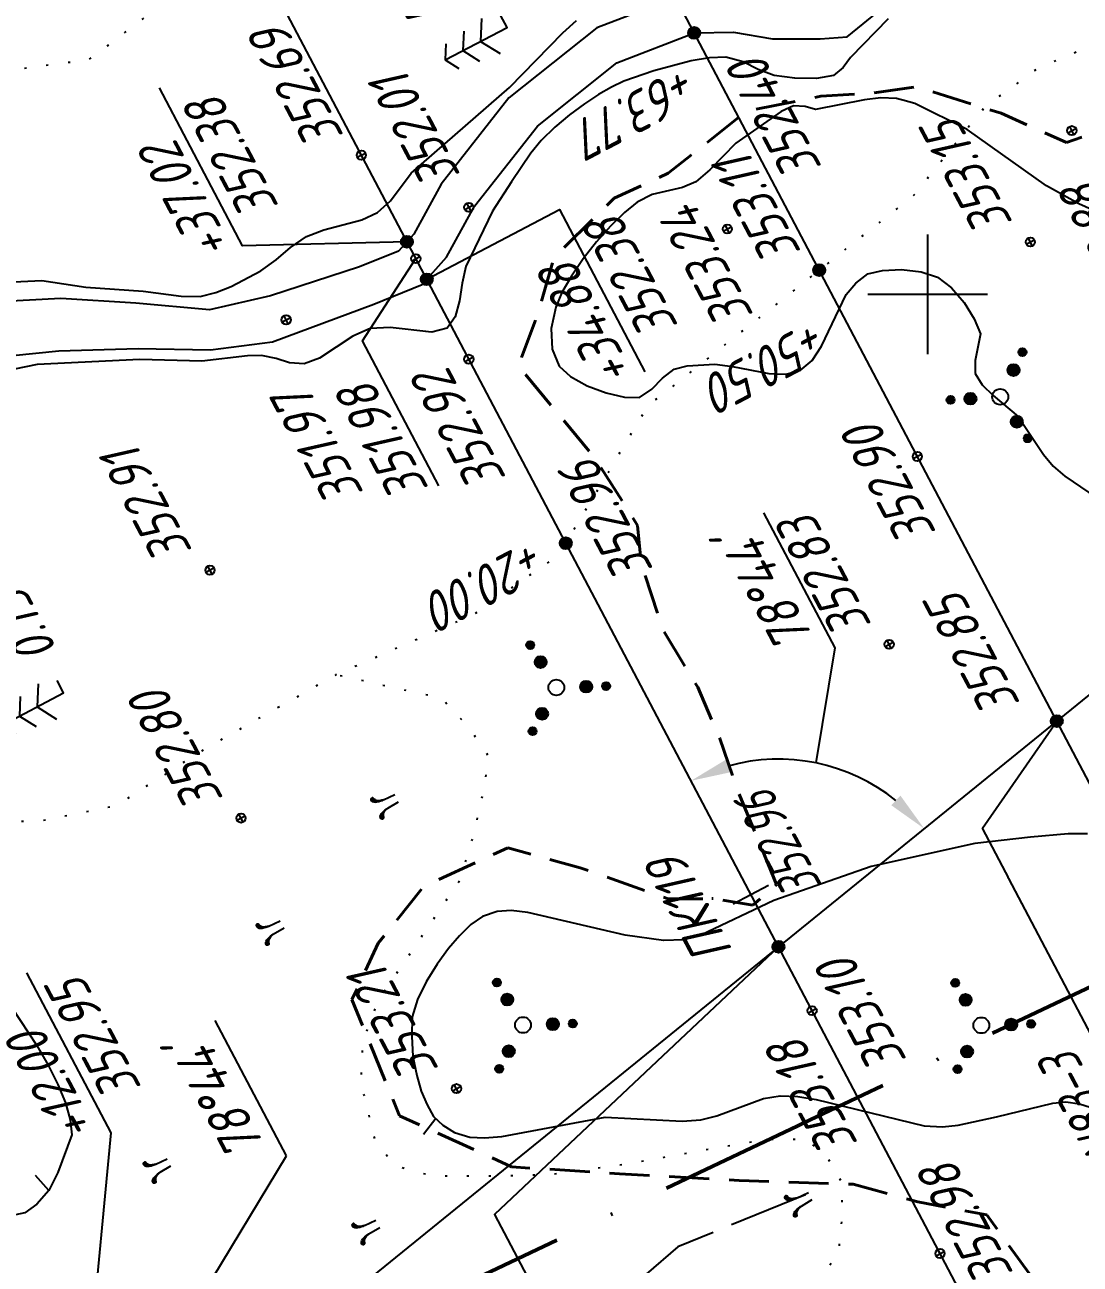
# Model space of a CAD drawing. Extents: x 1519167 to 1519613, y 2186570 to 2187012.
# Drawn here: x 1519354.7 to 1519407.7, y 2186751.3 to 2186813.5 of the extents above; entities that cross this region are included whole.
import ezdxf
from ezdxf.enums import TextEntityAlignment as Align

# ---------------------------------------------------------------- set-up
doc = ezdxf.new("R2010")
doc.units = 0
for name, pattern in [('ACAD_ISO10W100', [18, 12, -3, 0, -3]), ('IZ_HIDDEN', [3, 2, -1]), ('ИИDash_40_10', [5, 4, -1]), ('ИИDot', [1, 0, -1])]:
    doc.linetypes.add(name, pattern=pattern)
for name, color, linetype, lineweight in [('ИИ_ГЕОСЕТКА_025', 3, 'Continuous', 25), ('ИИ_ГИДРОГРАФИЯ_025', 3, 'Continuous', 25), ('ИИ_ГИДРОЛОГИЯ_025', 150, 'Continuous', 25), ('ИИ_ГРАНИЦА_025', 7, 'Continuous', 25), ('ИИ_КОНТУР_025', 7, 'ИИDot', 25), ('ИИ_ОТМЕТКА_025', 7, 'Continuous', 25), ('ИИ_ПИКЕТАЖ_025', 7, 'Continuous', 25), ('ИИ_РАЗМЕР_025', 7, 'Continuous', 25), ('ИИ_РЕЛЬЕФ_025', 34, 'Continuous', 25), ('ИИ_ТРАССА_АД_025', 1, 'Continuous', 25), ('ИИ_ТРАССА_ТРУБ_025', 7, 'Continuous', 25), ('ИИ_УГОДЬЯ_025', 7, 'Continuous', 25)]:
    doc.layers.add(name, color=color, linetype=linetype, lineweight=lineweight)
doc.styles.add('VNIPISIMPLEXCUR', font='simplex.shx', dxfattribs={"width": 0.8, "oblique": 15})
doc.dimstyles.new('ИИ-1000-м-dm$2', dxfattribs={"dimtxt": 2.5, "dimasz": 2.5, "dimexe": 1.25, "dimexo": 0, "dimgap": 1, "dimtad": 2, "dimtoh": 1, "dimzin": 1, "dimdsep": 46, "dimtxsty": 'VNIPISIMPLEXCUR', "dimcen": 2.5, "dimaunit": 1, "dimazin": 0, "dimtfac": 1, "dimtmove": 1, "dimatfit": 2, "dimfxl": 1, "dimarcsym": 0})

# ---------------------------------------------------------------- blocks, each defined once
blk = doc.blocks.new('ИИ05403')
at = {"linetype": 'Continuous', "lineweight": 25}
for points in [[(-0.372, 1.104), (-0.431, 1.161), (-0.48, 1.184), (-0.522, 1.188), (-0.557, 1.174), (-0.584, 1.138), (-0.586, 1.087), (-0.571, 1.061), (-0.533, 1.036), (-0.476, 1.021), (-0.421, 1.002), (-0.364, 0.955), (-0.323, 0.896), (-0.283, 0.809), (-0.251, 0.709), (-0.232, 0.626), (-0.236, 0.688), (-0.255, 0.786), (-0.277, 0.879), (-0.302, 0.97), (-0.328, 1.042)], [(0.421, 1.002), (0.476, 1.021), (0.533, 1.036), (0.571, 1.061), (0.586, 1.087), (0.584, 1.138), (0.557, 1.174), (0.522, 1.188), (0.48, 1.184), (0.431, 1.161), (0.372, 1.104), (0.328, 1.042), (0.302, 0.97), (0.277, 0.879), (0.255, 0.786), (0.236, 0.688), (0.232, 0.626), (0.251, 0.709), (0.283, 0.809), (0.323, 0.896), (0.364, 0.955)]]:
    blk.add_hatch(color=0, dxfattribs=at).paths.add_polyline_path(points)
at = {"color": 0, "linetype": 'Continuous', "lineweight": 25}
for points in [[(-0.232, 0.626), (-0.251, 0.709), (-0.283, 0.809), (-0.323, 0.896), (-0.364, 0.955), (-0.421, 1.002), (-0.476, 1.021), (-0.533, 1.036), (-0.571, 1.061), (-0.586, 1.087), (-0.584, 1.138), (-0.557, 1.174), (-0.522, 1.188), (-0.48, 1.184), (-0.431, 1.161), (-0.372, 1.104), (-0.328, 1.042), (-0.302, 0.97), (-0.277, 0.879), (-0.255, 0.786), (-0.236, 0.688), (-0.232, 0.626), (-0.2, 0)], [(0.232, 0.626), (0.251, 0.709), (0.283, 0.809), (0.323, 0.896), (0.364, 0.955), (0.421, 1.002), (0.476, 1.021), (0.533, 1.036), (0.571, 1.061), (0.586, 1.087), (0.584, 1.138), (0.557, 1.174), (0.522, 1.188), (0.48, 1.184), (0.431, 1.161), (0.372, 1.104), (0.328, 1.042), (0.302, 0.97), (0.277, 0.879), (0.255, 0.786), (0.236, 0.688), (0.232, 0.626), (0.2, 0)]]:
    blk.add_lwpolyline(points, dxfattribs=at)
blk = doc.blocks.new('ИИ053952')
at = {"linetype": 'Continuous', "lineweight": 25}
h = blk.add_hatch(color=0, dxfattribs=at)
edge = h.paths.add_edge_path()
edge.add_arc((-1.309, 2.13), 0.2, 0, 360)
h = blk.add_hatch(color=0, dxfattribs=at)
edge = h.paths.add_edge_path()
edge.add_arc((-0.785, 1.278), 0.3, 0, 360)
h = blk.add_hatch(color=0, dxfattribs=at)
edge = h.paths.add_edge_path()
edge.add_arc((1.499, 0.041), 0.3, 0, 360)
h = blk.add_hatch(color=0, dxfattribs=at)
edge = h.paths.add_edge_path()
edge.add_arc((2.499, 0.068), 0.2, 0, 360)
h = blk.add_hatch(color=0, dxfattribs=at)
edge = h.paths.add_edge_path()
edge.add_arc((-0.714, -1.319), 0.3, 0, 360)
h = blk.add_hatch(color=0, dxfattribs=at)
edge = h.paths.add_edge_path()
edge.add_arc((-1.19, -2.198), 0.2, 0, 360)
at = {"color": 0, "linetype": 'Continuous', "lineweight": 25}
for centre, radius in [((-1.309, 2.13), 0.2), ((-0.785, 1.278), 0.3), ((0, 0), 0.4), ((1.499, 0.041), 0.3), ((2.499, 0.068), 0.2), ((-0.714, -1.319), 0.3), ((-1.19, -2.198), 0.2)]:
    blk.add_circle(centre, radius, dxfattribs=at)
blk = doc.blocks.new('ИИ053296')
at = {"color": 0, "linetype": 'Continuous', "lineweight": 25}
blk.add_lwpolyline([(0, 0), (1, 0)], dxfattribs=at)
blk = doc.blocks.new('ИИ05012')
at = {"color": 0, "linetype": 'Continuous', "lineweight": 25, "flags": 128}
for points in [[(0, 3), (0, -3)], [(-3, 0), (3, 0)]]:
    blk.add_lwpolyline(points, dxfattribs=at)
blk = doc.blocks.new('PICKET')
at = {"color": 0, "linetype": 'Continuous', "lineweight": 25}
for p, q in [((-0.23, 0), (0.23, 0)), ((0, 0.23), (0, -0.23))]:
    blk.add_line(p, q, dxfattribs=at)
blk.add_circle((0, 0), 0.23, dxfattribs=at)
at = {"color": 0, "linetype": 'Continuous', "style": 'VNIPISIMPLEXCUR', "oblique": 15, "width": 0.8}
blk.add_attdef('OTMETKA', (1.25, 0.3), '', height=2, dxfattribs=at)
at = {"color": 8, "linetype": 'Continuous', "style": 'VNIPISIMPLEXCUR', "oblique": 15, "width": 0.8, "flags": 1}
blk.add_attdef('NOMER', (1.25, -2.7), '', height=2, dxfattribs=at)
blk = doc.blocks.new('ИИ053672А')
at = {"color": 0, "linetype": 'Continuous'}
for points in [[(0.7, 3.096), (0, 3.5), (-0.7, 3.096)], [(0, 3.5), (0, 0), (0.7, 0)], [(0.85, 2.009), (0, 2.5), (-0.85, 2.009)], [(1, 0.923), (0, 1.5), (-1, 0.923)]]:
    blk.add_lwpolyline(points, dxfattribs=at)
at = {"color": 0, "linetype": 'Continuous', "style": 'VNIPISIMPLEXCUR', "oblique": 15, "width": 0.8}
blk.add_attdef('RACE1', text='', height=2, dxfattribs=at).set_placement((-2, 2.25), align=Align.RIGHT)
blk.add_attdef('HEIGHT', (2, 2.25), '', height=2, dxfattribs=at)
blk.add_attdef('DISTANCE', text='', height=2, dxfattribs=at).set_placement((8.5, 1.75), align=Align.MIDDLE_LEFT)
blk.add_attdef('RACE2', text='', height=2, dxfattribs=at).set_placement((-2, 1.25), align=Align.TOP_RIGHT)
blk.add_attdef('THICKNESS', text='', height=2, dxfattribs=at).set_placement((2, 1.25), align=Align.TOP_LEFT)
blk = doc.blocks.new('ИИ15001')
at = {"color": 0, "linetype": 'Continuous', "lineweight": 25}
blk.add_lwpolyline([(0, 1), (0, -1)], dxfattribs=at)
at = {"color": 0, "linetype": 'Continuous', "lineweight": 25, "style": 'VNIPISIMPLEXCUR', "oblique": 15, "width": 0.8}
blk.add_attdef('STATIONING', text='', height=2, dxfattribs=at).set_placement((0, 2), align=Align.CENTER)
at = {"color": 7, "linetype": 'Continuous', "lineweight": 25, "style": 'VNIPISIMPLEXCUR', "oblique": 15, "width": 0.8}
blk.add_attdef('HEIGHT', text='', height=2, dxfattribs=at).set_placement((0, -2), align=Align.TOP_CENTER)
blk = doc.blocks.new('ИИ150022')
at = {"linetype": 'Continuous', "lineweight": 25}
h = blk.add_hatch(color=0, dxfattribs=at)
edge = h.paths.add_edge_path()
edge.add_arc((0, 0), 0.3, 0, 360)
at = {"color": 0, "linetype": 'Continuous', "lineweight": 25}
blk.add_circle((0, 0), 0.3, dxfattribs=at)
at = {"color": 0, "linetype": 'Continuous', "style": 'VNIPISIMPLEXCUR', "oblique": 15, "width": 0.8}
for tag, p in [('STATIONING1', (1, 4.7)), ('STATIONING2', (1, 1.3))]:
    blk.add_attdef(tag, p, '', height=2, dxfattribs=at)
at = {"color": 7, "linetype": 'Continuous', "style": 'VNIPISIMPLEXCUR', "oblique": 15, "width": 0.8}
blk.add_attdef('HEIGHT', text='', height=2, dxfattribs=at).set_placement((0, -1.3), align=Align.TOP_CENTER)
blk = doc.blocks.new('ИИ15002')
at = {"linetype": 'Continuous', "lineweight": 25}
h = blk.add_hatch(color=0, dxfattribs=at)
edge = h.paths.add_edge_path()
edge.add_arc((0, 0), 0.3, 0, 360)
at = {"color": 0, "linetype": 'Continuous', "lineweight": 25}
blk.add_circle((0, 0), 0.3, dxfattribs=at)
at = {"color": 0, "linetype": 'Continuous', "style": 'VNIPISIMPLEXCUR', "oblique": 15, "width": 0.8}
blk.add_attdef('STATIONING', (1, 1.3), '', height=2, rotation=90, dxfattribs=at)
at = {"color": 7, "linetype": 'Continuous', "style": 'VNIPISIMPLEXCUR', "oblique": 15, "width": 0.8}
blk.add_attdef('HEIGHT', text='', height=2, dxfattribs=at).set_placement((0, -1.3), align=Align.TOP_CENTER)
blk = doc.blocks.new('*D42')
at = {"layer": 'Defpoints', "color": 0, "transparency": 16777216}
for p in [(1519482.409, 2186840.189), (1519363.307, 2186746.816), (1519375.849, 2186713.319), (1519273.871, 2186671.021), (1519434.058, 2186602.839)]:
    blk.add_point(p, dxfattribs=at)
at = {"layer": 'ИИ_РАЗМЕР_025', "color": 0, "lineweight": -2, "transparency": 16777216}
for p, q in [((1519367.834, 2186756.781), (1519364.262, 2186763.563)), ((1519362.071, 2186747.221), (1519367.834, 2186756.781)), ((1519360.927, 2186741.642), (1519357.69, 2186747.786))]:
    blk.add_line(p, q, dxfattribs=at)
blk.add_arc((1519360.927, 2186741.642), 5.695, 59.27436, 97.55834, dxfattribs=at)
at = {"layer": 'ИИ_РАЗМЕР_025', "color": 0, "transparency": 16777216}
for points in [[(1519360.279, 2186746.97), (1519360.077, 2186747.605), (1519358.272, 2186746.68)], [(1519364.055, 2186746.79), (1519363.619, 2186746.285), (1519365.35, 2186745.23)]]:
    blk.add_solid(points, dxfattribs=at)
at = {"layer": 'ИИ_РАЗМЕР_025', "color": 0, "transparency": 16777216, "insert": (1519364.436, 2186759.605), "char_height": 2, "attachment_point": 5, "rotation": 117.7798, "style": 'VNIPISIMPLEXCUR'}
blk.add_mtext("78°44'", dxfattribs=at)
blk = doc.blocks.new('*D43')
at = {"layer": 'Defpoints', "color": 0, "transparency": 16777216}
for p in [(1519297.92, 2186946.834), (1519482.409, 2186840.189), (1519396.448, 2186775.815), (1519273.871, 2186671.021), (1519469.341, 2186621.426)]:
    blk.add_point(p, dxfattribs=at)
at = {"layer": 'ИИ_РАЗМЕР_025', "color": 0, "lineweight": -2, "transparency": 16777216}
for p, q in [((1519395.361, 2186782.255), (1519391.789, 2186789.037)), ((1519394.405, 2186776.485), (1519395.361, 2186782.255))]:
    blk.add_line(p, q, dxfattribs=at)
blk.add_arc((1519392.515, 2186767.266), 9.411, 51.24897, 105.5802, dxfattribs=at)
at = {"layer": 'ИИ_РАЗМЕР_025', "color": 0, "transparency": 16777216}
for points in [[(1519390.11, 2186776.021), (1519389.864, 2186776.641), (1519388.129, 2186775.592)], [(1519398.64, 2186774.841), (1519398.17, 2186774.369), (1519399.823, 2186773.195)]]:
    blk.add_solid(points, dxfattribs=at)
at = {"layer": 'ИИ_РАЗМЕР_025', "color": 0, "transparency": 16777216, "insert": (1519391.963, 2186785.079), "char_height": 2, "attachment_point": 5, "rotation": 117.7798, "style": 'VNIPISIMPLEXCUR'}
blk.add_mtext("78°44'", dxfattribs=at)

msp = doc.modelspace()

# ---------------------------------------------------------------- linework, layer by layer
at = {"layer": 'ИИ_ГИДРОГРАФИЯ_025', "linetype": 'ИИDash_40_10', "elevation": 353.56, "flags": 128}
msp.add_lwpolyline([(1519393.87, 2186754.818), (1519387.476, 2186752.22), (1519374.813, 2186741.279), (1519366.161, 2186732.564), (1519365.853, 2186732.412), (1519359.007, 2186730.746), (1519349.963, 2186724.029), (1519341.426, 2186720.714), (1519324.314, 2186712.015), (1519304.287, 2186704.29), (1519293.415, 2186689.016), (1519284.064, 2186681.188), (1519279.378, 2186682.396)], dxfattribs=at)

# ---------------------------------------------------------------- block references
at = {"layer": 'ИИ_РЕЛЬЕФ_025'}
for p, rotation in [((1519375.323, 2186758.647, 353), 232.9182643659119), ((1519355.918, 2186755.043, 352.5), 132.1168946496816)]:
    msp.add_blockref('ИИ053296', p, dxfattribs=dict(at, rotation=rotation))
at = {"layer": 'ИИ_УГОДЬЯ_025'}
for name, p, rotation in [('ИИ053952', (1519403.641, 2186794.854), 302.01726910002), ('ИИ05403', (1519373.372, 2186774.721), 117.7797222222222), ('ИИ05403', (1519367.623, 2186768.389), 117.7797222222222), ('ИИ05403', (1519394.111, 2186754.758), 117.7797222222222), ('ИИ05403', (1519372.423, 2186753.368), 117.7797222222222)]:
    msp.add_blockref(name, p, dxfattribs=dict(at, rotation=rotation))
msp.add_blockref('ИИ053952', (1519379.702, 2186763.342), dxfattribs=at)

# ---------------------------------------------------------------- wipeouts: each hides what was drawn before it
at = {"lineweight": 0}
for points, layer in [([(1519406.524, 2186809.208), (1519402.569, 2186816.715), (1519400.552, 2186815.652), (1519404.506, 2186808.145)], 'ИИ_ОТМЕТКА_025'), ([(1519376.741, 2186806.005), (1519373.035, 2186813.041), (1519371.018, 2186811.978), (1519374.724, 2186804.943)], 'ИИ_ОТМЕТКА_025'), ([(1519375.152, 2186790.286), (1519371.34, 2186797.523), (1519369.322, 2186796.46), (1519373.135, 2186789.223)], 'ИИ_ОТМЕТКА_025'), ([(1519363.294, 2186787.158), (1519359.587, 2186794.193), (1519357.57, 2186793.131), (1519361.276, 2186786.095)], 'ИИ_ОТМЕТКА_025'), ([(1519364.648, 2186774.519), (1519360.705, 2186782.003), (1519358.688, 2186780.94), (1519362.631, 2186773.456)], 'ИИ_ОТМЕТКА_025'), ([(1519375.659, 2186761.151), (1519371.953, 2186768.186), (1519369.936, 2186767.123), (1519373.642, 2186760.088)], 'ИИ_ОТМЕТКА_025'), ([(1519365.24, 2186802.463), (1519361.144, 2186810.239), (1519359.126, 2186809.176), (1519363.223, 2186801.4)], 'ИИ_ПИКЕТАЖ_025'), ([(1519385.386, 2186796.133), (1519381.278, 2186803.932), (1519379.26, 2186802.869), (1519383.369, 2186795.071)], 'ИИ_ПИКЕТАЖ_025'), ([(1519380.25, 2186787.888), (1519372.474, 2186783.791), (1519373.537, 2186781.774), (1519381.313, 2186785.87)], 'ИИ_ПИКЕТАЖ_025'), ([(1519390.612, 2186766.702), (1519387.355, 2186772.883), (1519385.338, 2186771.821), (1519388.594, 2186765.639)], 'ИИ_ПИКЕТАЖ_025'), ([(1519428.535, 2186725.553), (1519404.576, 2186771.034), (1519402.559, 2186769.972), (1519426.518, 2186724.49)], 'ИИ_ПИКЕТАЖ_025'), ([(1519399.501, 2186760.909), (1519395.7, 2186768.124), (1519393.683, 2186767.061), (1519397.484, 2186759.846)], 'ИИ_ПИКЕТАЖ_025'), ([(1519358.394, 2186758.221), (1519354.44, 2186765.727), (1519352.423, 2186764.665), (1519356.377, 2186757.158)], 'ИИ_ПИКЕТАЖ_025'), ([(1519395.024, 2186782.36), (1519391.451, 2186789.143), (1519388.901, 2186787.799), (1519392.474, 2186781.016)], 'ИИ_РАЗМЕР_025'), ([(1519367.498, 2186756.886), (1519363.924, 2186763.669), (1519361.374, 2186762.325), (1519364.947, 2186755.542)], 'ИИ_РАЗМЕР_025'), ([(1519356.586, 2186781.945), (1519354.229, 2186786.419), (1519352.212, 2186785.356), (1519354.569, 2186780.883)], 'ИИ_УГОДЬЯ_025')]:
    msp.add_wipeout(points, dxfattribs=at).dxf.layer = layer

# ---------------------------------------------------------------- next in the draw order: block references
at = {"layer": 'ИИ_ОТМЕТКА_025'}
ref = msp.add_blockref('PICKET', (1519376.988, 2186804.363, 352.01), dxfattribs=dict(at, rotation=117.7797222222222))
ref.add_attrib('OTMETKA', '352.01', (1519376.6, 2186805.973, 354.26), dxfattribs={"layer": '0', "color": 0, "linetype": 'Continuous', "height": 2, "rotation": 117.77972, "style": 'VNIPISIMPLEXCUR', "oblique": 15, "width": 0.8})
ref = msp.add_blockref('PICKET', (1519407.23, 2186808.21, 352.88), dxfattribs=dict(at, rotation=117.7797222222222))
ref.add_attrib('OTMETKA', '352.88', (1519411.447, 2186800.033, 352.88), dxfattribs={"layer": '0', "color": 0, "linetype": 'Continuous', "height": 2, "rotation": 117.77972, "style": 'VNIPISIMPLEXCUR', "oblique": 15, "width": 0.8})
at = {"layer": 'ИИ_ОТМЕТКА_025', "rotation": 117.7797222222222}
for p, values in [((1519364, 2186786.16, 352.91), {'OTMETKA': '352.91'}), ((1519365.56, 2186773.72, 352.8), {'OTMETKA': '352.80'}), ((1519376.366, 2186760.153, 353.21), {'OTMETKA': '353.21'})]:
    msp.add_blockref('PICKET', p, dxfattribs=at).add_auto_attribs(values)
at = {"layer": 'ИИ_УГОДЬЯ_025', "rotation": 117.7797222222222}
for p in [(1519378.901, 2186813.384), (1519356.662, 2186779.997)]:
    msp.add_blockref('ИИ053672А', p, dxfattribs=at).add_auto_attribs({'HEIGHT': '5', 'THICKNESS': '0.15', 'DISTANCE': '3'})
at = {"layer": 'ИИ_УГОДЬЯ_025'}
msp.add_blockref('ИИ053952', (1519402.691, 2186763.324), dxfattribs=at)

# ---------------------------------------------------------------- next in the draw order: wipeouts: each hides what was drawn before it
at = {"lineweight": 0}
for points, layer in [([(1519404.444, 2186803.618), (1519400.631, 2186810.855), (1519398.614, 2186809.793), (1519402.426, 2186802.555)], 'ИИ_ОТМЕТКА_025'), ([(1519379.036, 2186790.811), (1519375.094, 2186798.295), (1519373.076, 2186797.232), (1519377.019, 2186789.748)], 'ИИ_ОТМЕТКА_025'), ([(1519371.891, 2186790.063), (1519368.007, 2186797.435), (1519365.99, 2186796.373), (1519369.874, 2186789)], 'ИИ_ОТМЕТКА_025'), ([(1519398.975, 2186784.319), (1519394.984, 2186791.893), (1519392.967, 2186790.831), (1519396.957, 2186783.256)], 'ИИ_ОТМЕТКА_025'), ([(1519396.68, 2186757.428), (1519392.867, 2186764.666), (1519390.85, 2186763.603), (1519394.663, 2186756.366)], 'ИИ_ОТМЕТКА_025'), ([(1519404.48, 2186750.92), (1519400.526, 2186758.427), (1519398.508, 2186757.364), (1519402.463, 2186749.857)], 'ИИ_ОТМЕТКА_025'), ([(1519367.978, 2186803.785), (1519364.023, 2186811.292), (1519362.006, 2186810.229), (1519365.961, 2186802.722)], 'ИИ_ПИКЕТАЖ_025'), ([(1519388.012, 2186797.783), (1519384.057, 2186805.29), (1519382.04, 2186804.227), (1519385.995, 2186796.72)], 'ИИ_ПИКЕТАЖ_025'), ([(1519387.254, 2186783.664), (1519383.335, 2186791.104), (1519381.318, 2186790.041), (1519385.237, 2186782.601)], 'ИИ_ПИКЕТАЖ_025'), ([(1519395.169, 2186769.826), (1519391.703, 2186776.406), (1519389.686, 2186775.344), (1519393.152, 2186768.763)], 'ИИ_ПИКЕТАЖ_025'), ([(1519361.084, 2186759.585), (1519357.129, 2186767.092), (1519355.112, 2186766.029), (1519359.067, 2186758.522)], 'ИИ_ПИКЕТАЖ_025')]:
    msp.add_wipeout(points, dxfattribs=at).dxf.layer = layer

# ---------------------------------------------------------------- next in the draw order: linework, layer by layer
at = {"layer": 'ИИ_ОТМЕТКА_025'}
msp.add_lwpolyline([(1519375.481, 2186790.393), (1519371.652, 2186797.662), (1519374.329, 2186801.787)], dxfattribs=at)
at = {"layer": 'ИИ_ПИКЕТАЖ_025', "color": 1}
msp.add_lwpolyline([(1519426.532, 2186728.057), (1519402.745, 2186773.211), (1519406.475, 2186778.59)], dxfattribs=at)
at = {"layer": 'ИИ_ПИКЕТАЖ_025', "elevation": 353.1}
msp.add_lwpolyline([(1519392.515, 2186767.266), (1519378.281, 2186753.835), (1519401.018, 2186710.674)], dxfattribs=at)
at = {"layer": 'ИИ_ПИКЕТАЖ_025', "color": 4, "elevation": 352.95}
msp.add_lwpolyline([(1519358.02, 2186747.159), (1519359.04, 2186757.936), (1519354.812, 2186765.963)], dxfattribs=at)
at = {"layer": 'ИИ_РЕЛЬЕФ_025'}
for points, elevation in [([(1519408.023, 2186772.932), (1519407.041, 2186772.926), (1519405.154, 2186772.772), (1519402.373, 2186772.453), (1519397.171, 2186771.299), (1519392.281, 2186769.59), (1519388.627, 2186767.848), (1519387.778, 2186767.616), (1519386.756, 2186767.577), (1519384.821, 2186767.841), (1519379.947, 2186768.987), (1519379.116, 2186769.077), (1519378.415, 2186769.039), (1519377.665, 2186768.791), (1519377.083, 2186768.379), (1519376.521, 2186767.818), (1519375.971, 2186767.181), (1519375.393, 2186766.392), (1519374.851, 2186765.515), (1519374.411, 2186764.613), (1519374.136, 2186763.749), (1519374.125, 2186762.773), (1519374.179, 2186761.763), (1519374.38, 2186760.813), (1519374.596, 2186760.027), (1519374.89, 2186759.334), (1519375.216, 2186758.747), (1519375.679, 2186758.317), (1519376.273, 2186757.951), (1519377.039, 2186757.716), (1519377.767, 2186757.675), (1519378.643, 2186757.746), (1519383.831, 2186758.719), (1519387.692, 2186758.52), (1519388.615, 2186758.588), (1519389.429, 2186758.778), (1519391.764, 2186759.653), (1519392.601, 2186759.783), (1519393.48, 2186759.749), (1519394.401, 2186759.599), (1519399.819, 2186758.286), (1519400.746, 2186758.229), (1519401.525, 2186758.313), (1519403.459, 2186758.74), (1519406.278, 2186759.418), (1519406.924, 2186759.492), (1519407.612, 2186759.393), (1519408.145, 2186759.22)], 353), ([(1519354.062, 2186764.227), (1519355.316, 2186762.306), (1519355.883, 2186761.321), (1519356.371, 2186760.354), (1519356.752, 2186759.433), (1519356.998, 2186758.583), (1519357.079, 2186757.831), (1519356.369, 2186755.948), (1519355.918, 2186755.043), (1519355.32, 2186754.347), (1519354.716, 2186753.924), (1519354.01, 2186753.774)], 352.5)]:
    msp.add_lwpolyline(points, dxfattribs=dict(at, elevation=elevation))

# ---------------------------------------------------------------- next in the draw order: block references
at = {"layer": 'ИИ_ГЕОСЕТКА_025'}
msp.add_blockref('ИИ05012', (1519400, 2186800), dxfattribs=at)
at = {"layer": 'ИИ_ОТМЕТКА_025', "rotation": 117.7797222222222}
msp.add_blockref('PICKET', (1519405.15, 2186802.62, 353.15), dxfattribs=at).add_auto_attribs({'OTMETKA': '353.15'})
at = {"layer": 'ИИ_ОТМЕТКА_025'}
ref = msp.add_blockref('PICKET', (1519374.329, 2186801.787, 351.98), dxfattribs=dict(at, rotation=117.7797222222222))
ref.add_attrib('OTMETKA', '351.98', (1519375.011, 2186790.254, 351.98), dxfattribs={"layer": '0', "color": 0, "linetype": 'Continuous', "height": 2, "rotation": 117.77972, "style": 'VNIPISIMPLEXCUR', "oblique": 15, "width": 0.8})
ref = msp.add_blockref('PICKET', (1519367.824, 2186798.716, 351.97), dxfattribs=dict(at, rotation=117.7797222222222))
ref.add_attrib('OTMETKA', '351.97', (1519371.749, 2186790.031, 354.26), dxfattribs={"layer": '0', "color": 0, "linetype": 'Continuous', "height": 2, "rotation": 117.77972, "style": 'VNIPISIMPLEXCUR', "oblique": 15, "width": 0.8})
ref = msp.add_blockref('PICKET', (1519376.989, 2186796.739, 352.92), dxfattribs=dict(at, rotation=117.7797222222222))
ref.add_attrib('OTMETKA', '352.92', (1519378.895, 2186790.779, 352.92), dxfattribs={"layer": '0', "color": 0, "linetype": 'Continuous', "height": 2, "rotation": 117.77972, "style": 'VNIPISIMPLEXCUR', "oblique": 15, "width": 0.8})
ref = msp.add_blockref('PICKET', (1519399.484, 2186791.862, 352.9), dxfattribs=dict(at, rotation=117.7797961859119))
ref.add_attrib('OTMETKA', '352.90', (1519400.466, 2186788.041, 352.9), dxfattribs={"layer": '0', "color": 0, "linetype": 'Continuous', "height": 2, "rotation": 117.7798, "style": 'VNIPISIMPLEXCUR', "oblique": 15, "width": 0.8})
ref = msp.add_blockref('PICKET', (1519394.203, 2186764.061, 353.18), dxfattribs=dict(at, rotation=117.7797222222222))
ref.add_attrib('OTMETKA', '353.18', (1519396.538, 2186757.397, 353.18), dxfattribs={"layer": '0', "color": 0, "linetype": 'Continuous', "height": 2, "rotation": 117.77972, "style": 'VNIPISIMPLEXCUR', "oblique": 15, "width": 0.8})
ref = msp.add_blockref('PICKET', (1519400.622, 2186751.877, 352.98), dxfattribs=dict(at, rotation=117.7797222222222))
ref.add_attrib('OTMETKA', '352.98', (1519404.339, 2186750.888, 352.98), dxfattribs={"layer": '0', "color": 0, "linetype": 'Continuous', "height": 2, "rotation": 117.77972, "style": 'VNIPISIMPLEXCUR', "oblique": 15, "width": 0.8})
at = {"layer": 'ИИ_ПИКЕТАЖ_025', "color": 4, "rotation": 117.7797222222222}
msp.add_blockref('ИИ15002', (1519381.85, 2186787.51, 352.96), dxfattribs=at).add_auto_attribs({'STATIONING': '+20.00', 'HEIGHT': '352.96'})
at = {"layer": 'ИИ_ПИКЕТАЖ_025', "color": 1}
ref = msp.add_blockref('ИИ150022', (1519406.475, 2186778.59, 352.85), dxfattribs=dict(at, rotation=117.7793140603056))
ref.add_attrib('STATIONING1', 'ПК10+24.75 трассы а.д. к пл. УЛК N83-3', (1519425.658, 2186727.435), dxfattribs={"layer": '0', "color": 0, "linetype": 'Continuous', "height": 2, "rotation": 117.77931, "style": 'VNIPISIMPLEXCUR', "oblique": 15, "width": 0.75})
ref.add_attrib('STATIONING2', 'ПК715+89.77 трассы зимней а.д.', (1519428.666, 2186729.02), dxfattribs={"layer": '0', "color": 0, "linetype": 'Continuous', "height": 2, "rotation": 117.77931, "style": 'VNIPISIMPLEXCUR', "oblique": 15, "width": 0.8})
ref.add_attrib('HEIGHT', '352.85', dxfattribs={"layer": '0', "color": 7, "linetype": 'Continuous', "height": 2, "rotation": 117.77931, "style": 'VNIPISIMPLEXCUR', "oblique": 15, "width": 0.8}).set_placement((1519401.397, 2186781.407, 352.85), align=Align.TOP_CENTER)
at = {"layer": 'ИИ_ПИКЕТАЖ_025', "color": 4}
ref = msp.add_blockref('ИИ15001', (1519391.135, 2186769.885, 352.96), dxfattribs=dict(at, rotation=117.7798))
ref.add_attrib('STATIONING', 'ПК119', dxfattribs={"layer": '0', "color": 0, "linetype": 'Continuous', "lineweight": 25, "height": 2, "rotation": 117.7798, "style": 'VNIPISIMPLEXCUR', "oblique": 15, "width": 0.8}).set_placement((1519388.949, 2186769.558, 176.48), align=Align.CENTER)
ref.add_attrib('HEIGHT', '352.96', dxfattribs={"layer": '0', "color": 7, "linetype": 'Continuous', "lineweight": 25, "height": 2, "rotation": 117.77972, "style": 'VNIPISIMPLEXCUR', "oblique": 15, "width": 0.7}).set_placement((1519391.658, 2186771.9, 176.48), align=Align.TOP_CENTER)
at = {"layer": 'ИИ_ПИКЕТАЖ_025'}
ref = msp.add_blockref('ИИ150022', (1519392.515, 2186767.266, 353.1), dxfattribs=dict(at, rotation=117.7797961859119))
ref.add_attrib('STATIONING1', 'ПК118+97.04 трассы ГК от пл. Кг N83', (1519400.333, 2186710.314), dxfattribs={"layer": '0', "color": 0, "linetype": 'Continuous', "height": 2, "rotation": 117.7798, "style": 'VNIPISIMPLEXCUR', "oblique": 15, "width": 0.75})
ref.add_attrib('STATIONING2', 'ПК715+71.80 трассы зимней а.д.', (1519403.324, 2186711.921), dxfattribs={"layer": '0', "color": 0, "linetype": 'Continuous', "height": 2, "rotation": 117.7798, "style": 'VNIPISIMPLEXCUR', "oblique": 15, "width": 0.75})
ref.add_attrib('HEIGHT', '353.10', dxfattribs={"layer": '0', "color": 7, "linetype": 'Continuous', "height": 2, "rotation": 117.7798, "style": 'VNIPISIMPLEXCUR', "oblique": 15, "width": 0.8}).set_placement((1519395.814, 2186763.315, 353.1), align=Align.TOP_CENTER)
at = {"layer": 'ИИ_ПИКЕТАЖ_025', "color": 4}
ref = msp.add_blockref('ИИ15002', (1519358.02, 2186747.159, 352.95), dxfattribs=dict(at, rotation=117.7797222222222))
ref.add_attrib('STATIONING', '+12.00', (1519358.312, 2186758.076, 352.95), dxfattribs={"layer": '0', "color": 0, "linetype": 'Continuous', "height": 2, "rotation": 117.77985, "style": 'VNIPISIMPLEXCUR', "oblique": 15, "width": 0.8})
ref.add_attrib('HEIGHT', '352.95', dxfattribs={"layer": '0', "color": 7, "linetype": 'Continuous', "height": 2, "rotation": 117.77972, "style": 'VNIPISIMPLEXCUR', "oblique": 15, "width": 0.8}).set_placement((1519357.327, 2186762.126, 352.95), align=Align.TOP_CENTER)
at = {"layer": 'ИИ_УГОДЬЯ_025'}
msp.add_blockref('ИИ053952', (1519381.374, 2186780.272), dxfattribs=at)

# ---------------------------------------------------------------- next in the draw order: wipeouts: each hides what was drawn before it
at = {"lineweight": 0}
for points, layer in [([(1519370.62, 2186807.328), (1519366.701, 2186814.767), (1519364.684, 2186813.705), (1519368.603, 2186806.265)], 'ИИ_ОТМЕТКА_025'), ([(1519389.281, 2186803.084), (1519385.387, 2186810.478), (1519383.369, 2186809.415), (1519387.264, 2186802.022)], 'ИИ_ОТМЕТКА_025'), ([(1519395.024, 2186782.36), (1519391.451, 2186789.143), (1519388.901, 2186787.799), (1519392.474, 2186781.016)], 'ИИ_РАЗМЕР_025'), ([(1519367.498, 2186756.886), (1519363.924, 2186763.669), (1519361.374, 2186762.325), (1519364.947, 2186755.542)], 'ИИ_РАЗМЕР_025')]:
    msp.add_wipeout(points, dxfattribs=at).dxf.layer = layer

# ---------------------------------------------------------------- next in the draw order: linework, layer by layer
at = {"layer": 'ИИ_ГИДРОГРАФИЯ_025', "flags": 128}
for points in [[(1519387.919, 2186815.109), (1519383.404, 2186813.363), (1519379, 2186809.851), (1519375.597, 2186805.527), (1519374.228, 2186803.019), (1519373.46, 2186802.163), (1519371.495, 2186801.371), (1519367.037, 2186799.912), (1519363.987, 2186799.215), (1519360.276, 2186799.552), (1519356.524, 2186799.789), (1519352.433, 2186799.561)], [(1519351.788, 2186796.695), (1519356.419, 2186797.162), (1519360.4, 2186797.281), (1519364.029, 2186797.203), (1519367.137, 2186797.617), (1519372.218, 2186799.506), (1519374.639, 2186800.482), (1519375.872, 2186801.856), (1519377.272, 2186804.422), (1519380.428, 2186808.432), (1519384.411, 2186811.608), (1519388.309, 2186813.116), (1519390.266, 2186813.149), (1519392.22, 2186812.805), (1519394.616, 2186812.805), (1519395.966, 2186812.909), (1519397.757, 2186814.369)]]:
    msp.add_lwpolyline(points, dxfattribs=at)
at = {"layer": 'ИИ_ГИДРОЛОГИЯ_025', "linetype": 'IZ_HIDDEN', "lineweight": 40, "flags": 128}
msp.add_lwpolyline([(1519460.641, 2186855.071), (1519456.09, 2186855.18), (1519452.838, 2186855.283), (1519449.919, 2186852.621), (1519445.565, 2186849.895), (1519439.1, 2186846.749), (1519433.919, 2186844.712), (1519429.113, 2186840.711), (1519424.215, 2186836.229), (1519420.481, 2186833.311), (1519418.373, 2186832.719), (1519418.58, 2186831.013), (1519422.028, 2186829.717), (1519423.581, 2186829.066), (1519423.037, 2186827.31), (1519421.351, 2186824.606), (1519420.045, 2186821.67), (1519418.817, 2186819.9), (1519417.771, 2186819.262), (1519416.361, 2186818.001), (1519415.109, 2186815.785), (1519413.978, 2186812.682), (1519411.746, 2186809.864), (1519408.873, 2186808.264), (1519406.972, 2186807.608), (1519403.691, 2186809.079), (1519399.481, 2186810.408), (1519397.23, 2186810.087), (1519394.634, 2186809.929), (1519390.956, 2186809.202), (1519386.986, 2186806.074), (1519384.277, 2186804.819), (1519381.262, 2186801.848), (1519380.466, 2186799.094), (1519379.481, 2186796.399), (1519383.329, 2186791.749), (1519385.453, 2186788.402), (1519385.617, 2186786.548), (1519386.707, 2186783.196), (1519388.466, 2186780.286), (1519389.57, 2186777.708), (1519390.415, 2186775.247), (1519392.42, 2186770.383), (1519391.233, 2186769.359), (1519389.206, 2186769.68), (1519389.206, 2186769.68), (1519386.98, 2186769.672), (1519382.572, 2186771.229), (1519378.943, 2186772.227), (1519374.724, 2186770.296), (1519372.444, 2186767.446), (1519371.123, 2186764.616), (1519373.511, 2186758.793), (1519379.131, 2186756.225), (1519384.55, 2186755.878), (1519390.544, 2186755.544), (1519396.266, 2186755.357), (1519399.508, 2186754.464), (1519402.962, 2186753.818), (1519405.104, 2186750.86), (1519407.059, 2186746.355), (1519406.364, 2186744.42), (1519401.577, 2186741.208), (1519391.862, 2186738.179), (1519383.926, 2186732.432), (1519381.205, 2186724.384), (1519381.265, 2186718.323), (1519382.918, 2186711.882), (1519384.521, 2186704.545), (1519370.376, 2186695.372), (1519360.732, 2186691.276), (1519355.82, 2186688.934), (1519349.763, 2186685.497), (1519345.107, 2186675.667), (1519340.93, 2186661.661), (1519331.999, 2186651.546), (1519321.789, 2186646.659)], dxfattribs=at)
at = {"layer": 'ИИ_ГРАНИЦА_025', "color": 150, "linetype": 'ACAD_ISO10W100', "lineweight": 50, "flags": 128}
msp.add_lwpolyline([(1519250.427, 2186717.488), (1519291.685, 2186740.698), (1519298.197, 2186744.129), (1519326.471, 2186745.981), (1519340.378, 2186745.818), (1519377.427, 2186750.663), (1519409.219, 2186765.755), (1519433.566, 2186785.013), (1519446.492, 2186793.921), (1519468.344, 2186806.891), (1519484.876, 2186817.168)], dxfattribs=at)
at = {"layer": 'ИИ_КОНТУР_025', "flags": 128}
for points in [[(1519344.966, 2186812.099), (1519347.518, 2186811.341), (1519351.427, 2186810.907), (1519357.942, 2186811.775), (1519361.851, 2186814.726), (1519364.978, 2186819.326), (1519366.889, 2186822.884), (1519370.643, 2186827.872), (1519377.245, 2186830.997), (1519381.762, 2186832.298), (1519387.582, 2186834.989), (1519393.923, 2186837.419), (1519397.137, 2186840.023), (1519405.649, 2186846.011), (1519416.278, 2186853.947), (1519420.013, 2186855.943), (1519424.367, 2186861.177), (1519423.932, 2186864.128), (1519422.021, 2186867.079), (1519420.805, 2186870.117), (1519420.545, 2186873.935), (1519421.5, 2186876.799), (1519425.148, 2186880.618), (1519429.144, 2186882.527), (1519435.485, 2186884.003), (1519442.261, 2186883.829), (1519444.284, 2186883.741)], [(1519443.235, 2186838.863), (1519439.171, 2186838.874), (1519438.139, 2186838.24), (1519436.711, 2186836.099), (1519435.283, 2186831.66), (1519432.823, 2186827.061), (1519420.18, 2186818.689), (1519415.578, 2186815.439), (1519410.579, 2186813.457), (1519405.501, 2186811.316), (1519402.882, 2186809.413), (1519399.311, 2186804.973), (1519385.951, 2186794.388), (1519383.967, 2186791.059), (1519381.507, 2186786.936), (1519377.223, 2186783.923), (1519370.319, 2186780.911), (1519363.336, 2186776.946), (1519359.29, 2186774.33), (1519355.322, 2186773.537), (1519352.227, 2186773.617), (1519349.688, 2186775.837), (1519340.047, 2186796.057)], [(1519284.567, 2186672.008), (1519289.666, 2186672.728), (1519291.94, 2186674.475), (1519294.388, 2186677.533), (1519297.012, 2186681.29), (1519304.007, 2186690.901), (1519309.691, 2186696.58), (1519317.298, 2186700.424), (1519331.32, 2186705.192), (1519338.578, 2186707.638), (1519346.535, 2186710.609), (1519352.744, 2186713.23), (1519356.241, 2186714.89), (1519359.827, 2186716.987), (1519365.773, 2186723.802), (1519369.121, 2186726.712), (1519373.581, 2186728.11), (1519376.204, 2186728.197), (1519380.489, 2186728.634), (1519383.636, 2186729.944), (1519385.473, 2186731.517), (1519387.659, 2186734.4), (1519388.446, 2186740.079), (1519389.32, 2186742.7), (1519391.244, 2186745.671), (1519392.468, 2186747.768), (1519395.542, 2186751.912), (1519395.717, 2186753.747), (1519395.717, 2186755.407), (1519395.017, 2186756.63), (1519393.968, 2186757.591), (1519391.869, 2186757.591), (1519389.333, 2186757.154), (1519384.961, 2186756.368), (1519381.201, 2186755.843), (1519378.316, 2186755.756), (1519375.168, 2186755.756), (1519373.244, 2186756.28), (1519372.282, 2186757.591), (1519371.583, 2186760.474), (1519371.67, 2186762.484), (1519372.457, 2186764.58), (1519376.567, 2186770.651), (1519377.266, 2186773.01), (1519377.791, 2186775.368), (1519377.966, 2186776.854), (1519377.004, 2186778.252), (1519375.605, 2186779.737), (1519373.594, 2186780.174), (1519370.319, 2186780.911)]]:
    msp.add_lwpolyline(points, dxfattribs=at)
at = {"layer": 'ИИ_ПИКЕТАЖ_025', "color": 4, "elevation": 352.38}
for points in [[(1519373.883, 2186802.634), (1519365.636, 2186802.43), (1519361.465, 2186810.347)], [(1519374.877, 2186800.748), (1519381.532, 2186804.253), (1519385.821, 2186796.111)]]:
    msp.add_lwpolyline(points, dxfattribs=at)
at = {"layer": 'ИИ_РЕЛЬЕФ_025'}
for points, elevation in [([(1519398.012, 2186813.818), (1519396.135, 2186811.872), (1519395.762, 2186811.379), (1519395.28, 2186810.975), (1519394.423, 2186810.817), (1519393.342, 2186810.841), (1519392.304, 2186810.978), (1519391.502, 2186811.268), (1519390.738, 2186811.656), (1519389.884, 2186811.888), (1519389.064, 2186811.863), (1519388.138, 2186811.711), (1519386.273, 2186811.21), (1519384.761, 2186810.688), (1519384.135, 2186810.394), (1519383.487, 2186810.017), (1519382.78, 2186809.549), (1519382.038, 2186808.998), (1519381.304, 2186808.38), (1519380.621, 2186807.708), (1519380.089, 2186807.07), (1519379.123, 2186805.637), (1519378.18, 2186804.17), (1519376.837, 2186801.386), (1519376.659, 2186800.547), (1519376.52, 2186799.662), (1519376.304, 2186798.869), (1519375.895, 2186798.304), (1519375.128, 2186798.093), (1519373.041, 2186798.326), (1519372.044, 2186798.276), (1519371.165, 2186797.892), (1519369.496, 2186796.8), (1519368.719, 2186796.502), (1519367.998, 2186796.552), (1519367.316, 2186796.774), (1519366.591, 2186796.927), (1519365.879, 2186796.915), (1519363.596, 2186796.639), (1519360.483, 2186796.729), (1519355.327, 2186796.482), (1519352.397, 2186795.865)], 352.5), ([(1519352.398, 2186800.531), (1519355.569, 2186800.689), (1519357.774, 2186800.353), (1519360.645, 2186800.161), (1519362.56, 2186799.906), (1519363.515, 2186799.889), (1519364.291, 2186800.08), (1519365.073, 2186800.389), (1519366.551, 2186801.166), (1519367.327, 2186801.729), (1519368.045, 2186802.351), (1519368.848, 2186802.901), (1519369.708, 2186803.228), (1519371.617, 2186803.724), (1519372.413, 2186804.093), (1519373.061, 2186804.685), (1519374.099, 2186806.069), (1519379.023, 2186810.364), (1519381.694, 2186813.117), (1519382.384, 2186813.732)], 352.5), ([(1519408.441, 2186804.148), (1519407.585, 2186804.53), (1519405.953, 2186805.446), (1519401.988, 2186808.26), (1519399.353, 2186809.57), (1519398.437, 2186809.814), (1519397.65, 2186809.845), (1519396.84, 2186809.754), (1519394.369, 2186809.274), (1519393.853, 2186809.419), (1519393.278, 2186809.446), (1519392.646, 2186809.17), (1519390.376, 2186807.578), (1519389.078, 2186806.241), (1519388.376, 2186805.639), (1519387.698, 2186805.36), (1519386.181, 2186805), (1519385.431, 2186804.618), (1519384.792, 2186804.092), (1519384.099, 2186803.41), (1519383.396, 2186802.621), (1519382.726, 2186801.773), (1519382.132, 2186800.914), (1519381.658, 2186800.093), (1519381.348, 2186799.359), (1519381.122, 2186798.278), (1519381.161, 2186797.252), (1519381.519, 2186796.393), (1519382.087, 2186795.874), (1519382.919, 2186795.412), (1519383.869, 2186795.053), (1519384.792, 2186794.842), (1519385.542, 2186794.824), (1519386.158, 2186795.23), (1519386.705, 2186795.782), (1519387.277, 2186796.248), (1519387.931, 2186796.412), (1519389.322, 2186796.498), (1519390.211, 2186796.37), (1519392.038, 2186796.017), (1519392.879, 2186795.985), (1519393.608, 2186796.179), (1519394.203, 2186796.672), (1519394.681, 2186797.399), (1519395.919, 2186799.98), (1519396.393, 2186800.562), (1519396.993, 2186801.027), (1519397.742, 2186801.192), (1519398.69, 2186801.234), (1519399.666, 2186801.128), (1519400.5, 2186800.849), (1519401.2, 2186800.323), (1519401.835, 2186799.585), (1519402.339, 2186798.772), (1519402.643, 2186798.017), (1519402.381, 2186796.67), (1519402.38, 2186796.019), (1519402.729, 2186795.457), (1519403.292, 2186794.921), (1519404.547, 2186793.863), (1519405.818, 2186791.965), (1519406.3, 2186791.383), (1519406.885, 2186790.871), (1519408.862, 2186789.524)], 353)]:
    msp.add_lwpolyline(points, dxfattribs=dict(at, elevation=elevation))
at = {"layer": 'ИИ_ТРАССА_АД_025'}
msp.add_lwpolyline([(1519492.369, 2186615.535), (1519311.868, 2186958.184)], dxfattribs=at)
at = {"layer": 'ИИ_ТРАССА_АД_025', "flags": 128}
msp.add_lwpolyline([(1519273.871, 2186671.021), (1519482.409, 2186840.189)], dxfattribs=at)
at = {"layer": 'ИИ_ТРАССА_ТРУБ_025', "color": 4}
msp.add_lwpolyline([(1519469.341, 2186621.426), (1519297.92, 2186946.834)], dxfattribs=at)

# ---------------------------------------------------------------- next in the draw order: block references
at = {"layer": 'ИИ_ОТМЕТКА_025', "rotation": 117.7797222222222}
for p, values in [((1519371.596, 2186806.975, 352.69), {'OTMETKA': '352.69'}), ((1519398.07, 2186782.44, 352.83), {'OTMETKA': '352.83'})]:
    msp.add_blockref('PICKET', p, dxfattribs=at).add_auto_attribs(values)
at = {"layer": 'ИИ_ОТМЕТКА_025'}
ref = msp.add_blockref('PICKET', (1519389.95, 2186803.27, 353.24), dxfattribs=dict(at, rotation=117.7797222222222))
ref.add_attrib('OTMETKA', '353.24', (1519391.303, 2186798.947, 353.24), dxfattribs={"layer": '0', "color": 0, "linetype": 'Continuous', "height": 2, "rotation": 117.77972, "style": 'VNIPISIMPLEXCUR', "oblique": 15, "width": 0.8})
at = {"layer": 'ИИ_ПИКЕТАЖ_025', "color": 1}
ref = msp.add_blockref('ИИ15002', (1519388.291, 2186813.109, 352.4), dxfattribs=dict(at, rotation=117.7793137903056))
ref.add_attrib('STATIONING', '+63.77', (1519387.845, 2186811.562, 352.4), dxfattribs={"layer": '0', "color": 0, "linetype": 'Continuous', "height": 2, "rotation": 207.77931, "style": 'VNIPISIMPLEXCUR', "oblique": 15, "width": 0.8})
ref.add_attrib('HEIGHT', '352.40', dxfattribs={"layer": '0', "color": 7, "linetype": 'Continuous', "height": 2, "rotation": 117.77931, "style": 'VNIPISIMPLEXCUR', "oblique": 15, "width": 0.8}).set_placement((1519391.466, 2186808.272, 352.4), align=Align.TOP_CENTER)
at = {"layer": 'ИИ_ПИКЕТАЖ_025', "color": 4}
ref = msp.add_blockref('ИИ15002', (1519373.883, 2186802.634, 352.38), dxfattribs=dict(at, rotation=117.7797222222222))
ref.add_attrib('STATIONING', '+37.02', (1519365.158, 2186802.318, 352.38), dxfattribs={"layer": '0', "color": 0, "linetype": 'Continuous', "height": 2, "rotation": 117.77985, "style": 'VNIPISIMPLEXCUR', "oblique": 15, "width": 0.8})
ref.add_attrib('HEIGHT', '352.38', dxfattribs={"layer": '0', "color": 7, "linetype": 'Continuous', "height": 2, "rotation": 117.77972, "style": 'VNIPISIMPLEXCUR', "oblique": 15, "width": 0.8}).set_placement((1519364.22, 2186806.326, 352.38), align=Align.TOP_CENTER)
at = {"layer": 'ИИ_ПИКЕТАЖ_025', "color": 1}
ref = msp.add_blockref('ИИ15002', (1519394.56, 2186801.209, 353.11), dxfattribs=dict(at, rotation=117.7793140603056))
ref.add_attrib('STATIONING', '+50.50', (1519394.363, 2186798.794, 353.11), dxfattribs={"layer": '0', "color": 0, "linetype": 'Continuous', "height": 2, "rotation": 207.77931, "style": 'VNIPISIMPLEXCUR', "oblique": 15, "width": 0.8})
ref.add_attrib('HEIGHT', '353.11', dxfattribs={"layer": '0', "color": 7, "linetype": 'Continuous', "height": 2, "rotation": 117.77931, "style": 'VNIPISIMPLEXCUR', "oblique": 15, "width": 0.8}).set_placement((1519390.585, 2186803.712, 353.11), align=Align.TOP_CENTER)
at = {"layer": 'ИИ_ПИКЕТАЖ_025', "color": 4}
ref = msp.add_blockref('ИИ15002', (1519374.877, 2186800.748, 352.38), dxfattribs=dict(at, rotation=117.7797222222222))
ref.add_attrib('STATIONING', '+34.88', (1519385.304, 2186795.989, 352.38), dxfattribs={"layer": '0', "color": 0, "linetype": 'Continuous', "height": 2, "rotation": 117.77985, "style": 'VNIPISIMPLEXCUR', "oblique": 15, "width": 0.8})
ref.add_attrib('HEIGHT', '352.38', dxfattribs={"layer": '0', "color": 7, "linetype": 'Continuous', "height": 2, "rotation": 117.77972, "style": 'VNIPISIMPLEXCUR', "oblique": 15, "width": 0.8}).set_placement((1519384.254, 2186800.324, 352.38), align=Align.TOP_CENTER)
at = {"layer": 'ИИ_ПИКЕТАЖ_025'}
ref = msp.add_blockref('ИИ150022', (1519360.927, 2186741.642, 353.02), dxfattribs=dict(at, rotation=117.7797961859119))
ref.add_attrib('STATIONING1', 'ПК77+06.04 трассы ГК от пл. Кг N72', (1519332.502, 2186734.82, 176.51), dxfattribs={"layer": '0', "color": 0, "linetype": 'Continuous', "height": 2, "rotation": 117.7798, "style": 'VNIPISIMPLEXCUR', "oblique": 15, "width": 0.8})
ref.add_attrib('STATIONING2', 'ПК715+31.12 трассы зимней а.д.', (1519335.531, 2186736.457, 176.51), dxfattribs={"layer": '0', "color": 0, "linetype": 'Continuous', "height": 2, "rotation": 117.7798, "style": 'VNIPISIMPLEXCUR', "oblique": 15, "width": 0.8})
ref.add_attrib('HEIGHT', '353.02', dxfattribs={"layer": '0', "color": 7, "linetype": 'Continuous', "height": 2, "rotation": 117.7798, "style": 'VNIPISIMPLEXCUR', "oblique": 15, "width": 0.8}).set_placement((1519366.087, 2186739.503, 176.51), align=Align.TOP_CENTER)
at = {"layer": 'ИИ_УГОДЬЯ_025', "rotation": 117.7797222222222}
msp.add_blockref('ИИ05403', (1519361.953, 2186756.449), dxfattribs=at)

# ---------------------------------------------------------------- next in the draw order: dimensions: what is measured, and where the dimension line sits
at = {"layer": 'ИИ_РАЗМЕР_025'}
for base, line1, picture, middle in [((1519396.448, 2186775.815), ((1519469.341, 2186621.426), (1519297.92, 2186946.834)), '*D43', (1519391.963, 2186785.079)), ((1519363.307, 2186746.816), ((1519434.058, 2186602.839), (1519375.849, 2186713.319)), '*D42', (1519364.436, 2186759.605))]:
    dim = msp.add_angular_dim_2l(base=base, line1=line1, line2=((1519273.871, 2186671.021), (1519482.409, 2186840.189)), dimstyle='ИИ-1000-м-dm$2', override={"dimtxt": 2, "dimasz": 2, "dimgap": 0.5}, dxfattribs=at)
    dim.commit()
    dim.dimension.update_dxf_attribs({"geometry": picture, "text_midpoint": middle, "dimtype": 162})

doc.saveas('drawing.dxf')
